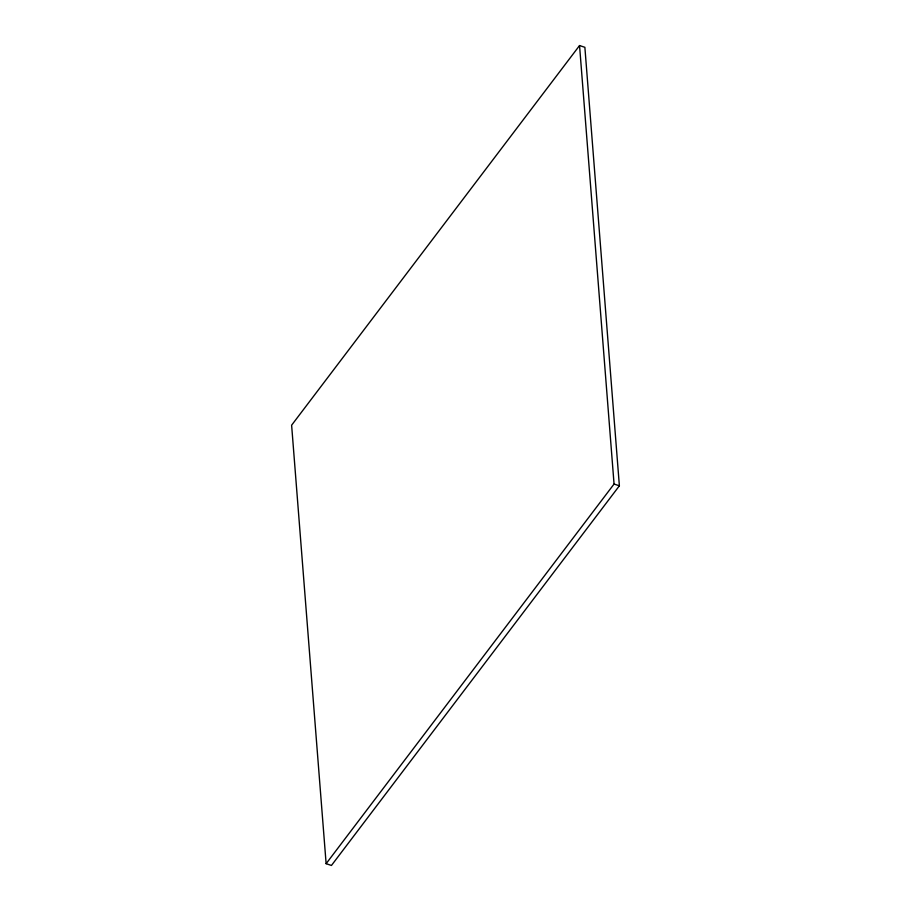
<?xml version="1.0" encoding="UTF-8"?>
<svg xmlns="http://www.w3.org/2000/svg" width="911" height="911" viewBox="0 0 911 911"><rect width="100%" height="100%" fill="white"/><g stroke="black" fill="none" stroke-linecap="round" stroke-linejoin="round"><path stroke-width="1.37" d="M579.544 45.55L291.622 425.198L326.127 863.685L331.456 865.45L619.378 485.802L584.873 47.315L579.544 45.55L614.06 484.037L326.127 863.685M614.06 484.037L619.378 485.802"/></g></svg>
